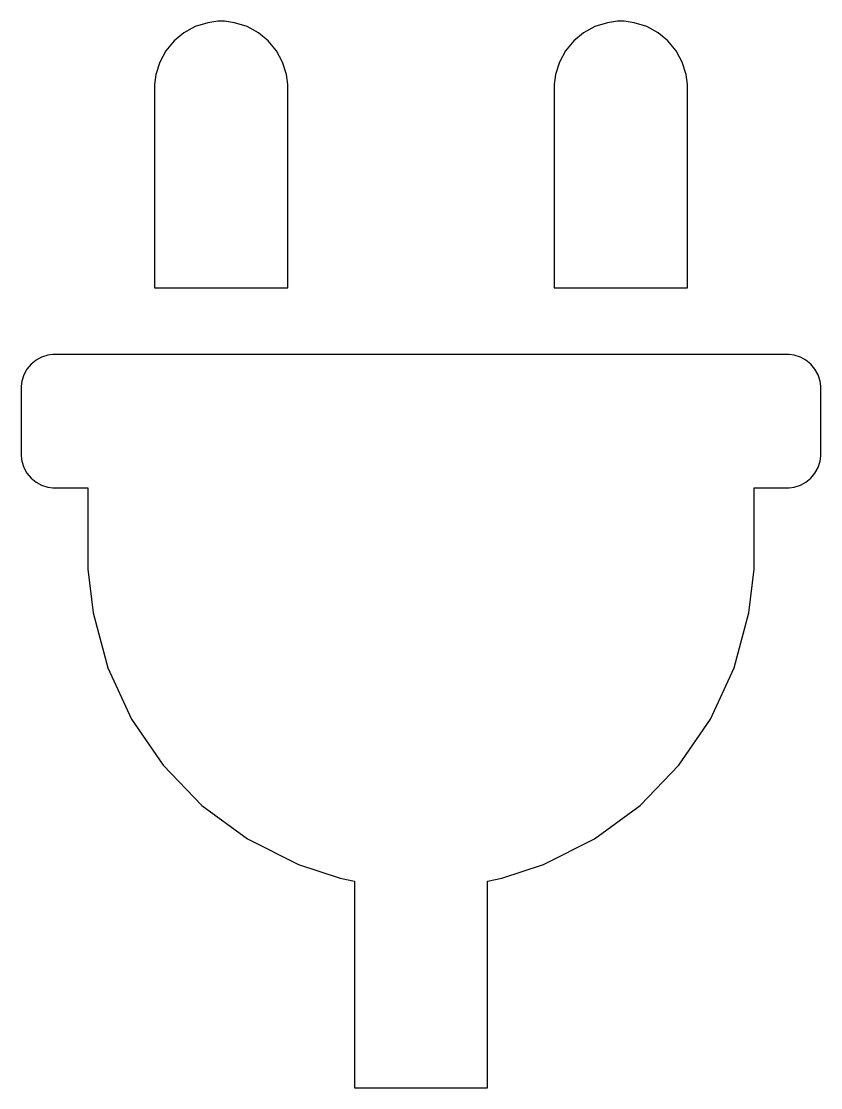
# Model space of a CAD drawing. Extents: x 0 to 4, y 0 to 5.33.
import ezdxf

# ---------------------------------------------------------------- set-up
doc = ezdxf.new("R2010")
doc.units = 0
doc.layers.get('0').update_dxf_attribs({"linetype": 'CONTINUOUS'})

msp = doc.modelspace()

# ---------------------------------------------------------------- linework, layer by layer
at = {"color": 0}
for points in [[(1.3333, 5), (1.3333, 5.0168), (1.3265, 5.0672), (1.3071, 5.1298), (1.2764, 5.1864), (1.2357, 5.2357), (1.1864, 5.2764), (1.1297, 5.3072), (1.0672, 5.3266), (1.0168, 5.3333), (1, 5.3333), (0.9832, 5.3333), (0.9328, 5.3266), (0.8702, 5.3072), (0.8136, 5.2764), (0.7643, 5.2357), (0.7236, 5.1864), (0.6928, 5.1298), (0.6734, 5.0672), (0.6667, 5.0168), (0.6667, 5), (0.6667, 4), (1.3333, 4), (1.3333, 5)], [(3.3333, 5), (3.3333, 5.0168), (3.3266, 5.0672), (3.3071, 5.1298), (3.2764, 5.1864), (3.2357, 5.2357), (3.1864, 5.2764), (3.1297, 5.3072), (3.0672, 5.3266), (3.0168, 5.3333), (3, 5.3333), (2.9832, 5.3333), (2.9328, 5.3266), (2.8702, 5.3072), (2.8136, 5.2764), (2.7643, 5.2357), (2.7236, 5.1864), (2.6928, 5.1298), (2.6734, 5.0672), (2.6667, 5.0168), (2.6667, 5), (2.6667, 4), (3.3333, 4), (3.3333, 5)], [(3.8333, 3.6667), (0.1667, 3.6667), (0.1583, 3.6667), (0.133, 3.6633), (0.1018, 3.6536), (0.0735, 3.6382), (0.0488, 3.6179), (0.0284, 3.5932), (0.0131, 3.5649), (0.0034, 3.5336), (0, 3.5084), (0, 3.5), (0, 3.1667), (0, 3.1583), (0.0034, 3.1331), (0.0131, 3.1018), (0.0284, 3.0735), (0.0488, 3.0488), (0.0735, 3.0285), (0.1018, 3.0131), (0.133, 3.0034), (0.1583, 3), (0.1667, 3), (0.3333, 3), (0.3333, 2.6667), (0.3333, 2.5939), (0.3588, 2.3756), (0.4326, 2.0997), (0.5506, 1.8437), (0.709, 1.6125), (0.9038, 1.4111), (1.131, 1.2441), (1.3866, 1.1166), (1.5953, 1.0479), (1.6667, 1.0333), (1.6667, 0), (2.3333, 0), (2.3333, 1.0333), (2.4046, 1.0479), (2.6134, 1.1166), (2.869, 1.2441), (3.0961, 1.4111), (3.2909, 1.6125), (3.4493, 1.8437), (3.5674, 2.0997), (3.6412, 2.3756), (3.6667, 2.5939), (3.6667, 2.6667), (3.6667, 3), (3.8333, 3), (3.8417, 3), (3.8669, 3.0034), (3.8982, 3.0131), (3.9265, 3.0285), (3.9512, 3.0488), (3.9715, 3.0735), (3.9869, 3.1018), (3.9966, 3.1331), (4, 3.1583), (4, 3.1667), (4, 3.5), (4, 3.5084), (3.9966, 3.5336), (3.9869, 3.5649), (3.9715, 3.5932), (3.9512, 3.6179), (3.9265, 3.6382), (3.8982, 3.6536), (3.8669, 3.6633), (3.8417, 3.6667), (3.8333, 3.6667)]]:
    msp.add_lwpolyline(points, close=True, dxfattribs=at)

doc.saveas('drawing.dxf')
